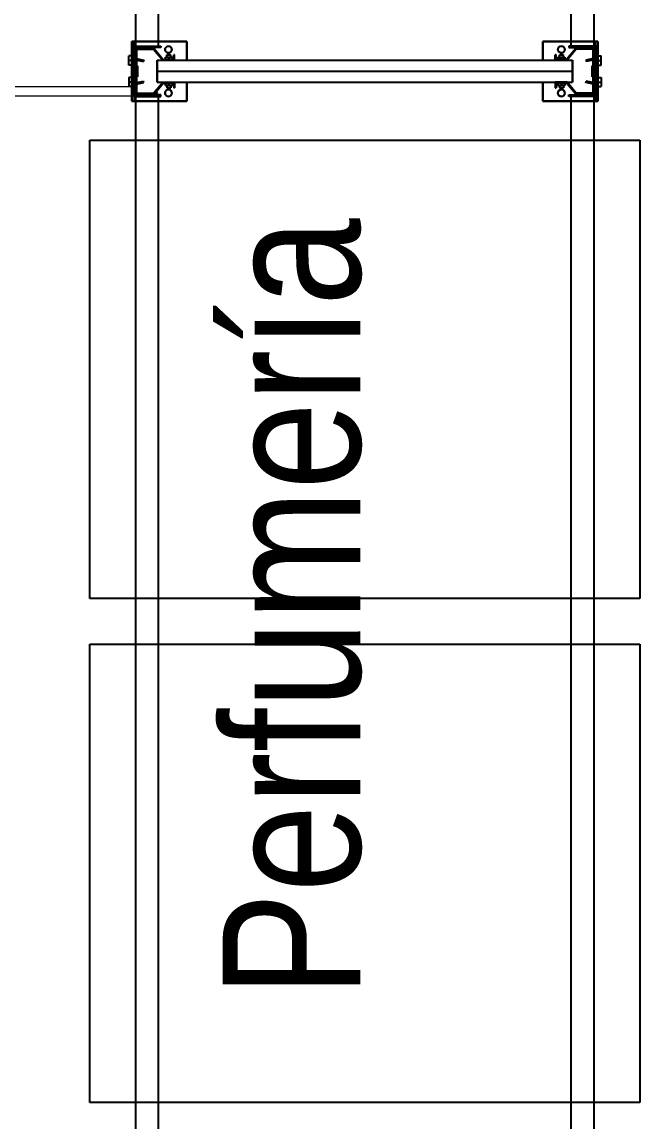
# Model space of a CAD drawing. Header units: metres. Extents: x 0 to 8715937, y -236336 to 216.
# Drawn here: x 116.675 to 118.023, y 56.112 to 58.512 of the extents above; entities that cross this region are included whole.
import ezdxf

# ---------------------------------------------------------------- set-up
doc = ezdxf.new("R2010")
doc.units = ezdxf.units.M
doc.header["$MEASUREMENT"] = 0
for name, color, linetype in [('0-BLOCK-EQUIPAMIENTO', 7, 'Continuous'), ('AAA BAST', 5, 'Continuous'), ('AAA CONECT', 3, 'Continuous'), ('AAA LARG', 1, 'Continuous'), ('AAA PALLETS', 7, 'Continuous'), ('TEXTO', 7, 'Continuous')]:
    doc.layers.add(name, color=color, linetype=linetype)
doc.styles.add('AR', font='arial.ttf')

# ---------------------------------------------------------------- blocks, each defined once
blk = doc.blocks.new('1A MODULO SIMPLE')
at = {"layer": 'AAA BAST'}
for points in [[(-2.1307, 1.015), (-2.1307, 1.017), (-2.1407, 1.017), (-2.1407, 1.04), (-2.1167, 1.06), (-2.1167, 1.1), (-2.1567, 1.1), (-2.1567, 1.098), (-2.1767, 1.098), (-2.1767, 1.1), (-2.2167, 1.1), (-2.2167, 1.06), (-2.1927, 1.04), (-2.1927, 1.017), (-2.2027, 1.017), (-2.2027, 1.015), (-2.1907, 1.015), (-2.1907, 1.0409), (-2.2147, 1.0609), (-2.2147, 1.098), (-2.1787, 1.098), (-2.1787, 1.096), (-2.1547, 1.096), (-2.1547, 1.098), (-2.1187, 1.098), (-2.1187, 1.0609), (-2.1427, 1.0409), (-2.1427, 1.015)], [(0.1973, 1.015), (0.1973, 1.017), (0.2073, 1.017), (0.2073, 1.04), (0.1833, 1.06), (0.1833, 1.1), (0.2233, 1.1), (0.2233, 1.098), (0.2433, 1.098), (0.2433, 1.1), (0.2833, 1.1), (0.2833, 1.06), (0.2593, 1.04), (0.2593, 1.017), (0.2693, 1.017), (0.2693, 1.015), (0.2573, 1.015), (0.2573, 1.0409), (0.2813, 1.0609), (0.2813, 1.098), (0.2453, 1.098), (0.2453, 1.096), (0.2213, 1.096), (0.2213, 1.098), (0.1853, 1.098), (0.1853, 1.0609), (0.2093, 1.0409), (0.2093, 1.015)], [(-2.1307, 0.185), (-2.1307, 0.183), (-2.1407, 0.183), (-2.1407, 0.16), (-2.1167, 0.14), (-2.1167, 0.1), (-2.1567, 0.1), (-2.1567, 0.102), (-2.1767, 0.102), (-2.1767, 0.1), (-2.2167, 0.1), (-2.2167, 0.14), (-2.1927, 0.16), (-2.1927, 0.183), (-2.2027, 0.183), (-2.2027, 0.185), (-2.1907, 0.185), (-2.1907, 0.1591), (-2.2147, 0.1391), (-2.2147, 0.102), (-2.1787, 0.102), (-2.1787, 0.104), (-2.1547, 0.104), (-2.1547, 0.102), (-2.1187, 0.102), (-2.1187, 0.1391), (-2.1427, 0.1591), (-2.1427, 0.185)], [(0.1973, 0.185), (0.1973, 0.183), (0.2073, 0.183), (0.2073, 0.16), (0.1833, 0.14), (0.1833, 0.1), (0.2233, 0.1), (0.2233, 0.102), (0.2433, 0.102), (0.2433, 0.1), (0.2833, 0.1), (0.2833, 0.14), (0.2593, 0.16), (0.2593, 0.183), (0.2693, 0.183), (0.2693, 0.185), (0.2573, 0.185), (0.2573, 0.1591), (0.2813, 0.1391), (0.2813, 0.102), (0.2453, 0.102), (0.2453, 0.104), (0.2213, 0.104), (0.2213, 0.102), (0.1853, 0.102), (0.1853, 0.1391), (0.2093, 0.1591), (0.2093, 0.185)]]:
    blk.add_hatch(color=251, dxfattribs=at).paths.add_polyline_path(points)
at = {"layer": 'AAA BAST', "color": 251}
for p, q in [((-2.2167, 1.1082), (-2.2317, 1.1082)), ((-2.2317, 1.1082), (-2.2317, 0.9882)), ((-2.1167, 1.1082), (-2.2167, 1.1082)), ((-2.2167, 1.1082), (-2.2167, 1.1032)), ((-2.1802, 1.1152), (-2.2002, 1.1152)), ((-2.2002, 1.1082), (-2.2002, 1.1152)), ((-2.1902, 1.1082), (-2.1902, 1.1152)), ((-2.1802, 1.1082), (-2.1802, 1.1152)), ((-2.1532, 1.1152), (-2.1332, 1.1152)), ((-2.1532, 1.1082), (-2.1532, 1.1152)), ((-2.1432, 1.1082), (-2.1432, 1.1152)), ((-2.1332, 1.1082), (-2.1332, 1.1152)), ((-2.1167, 1.1032), (-2.1167, 1.1082)), ((-2.1017, 1.1082), (-2.1167, 1.1082)), ((-2.1017, 0.9882), (-2.1017, 1.1082)), ((0.1683, 0.9882), (0.1683, 1.1082)), ((0.1683, 1.1082), (0.1833, 1.1082)), ((0.1833, 1.1032), (0.1833, 1.1082)), ((0.1833, 1.1082), (0.2833, 1.1082)), ((0.2198, 1.1152), (0.1998, 1.1152)), ((0.1998, 1.1082), (0.1998, 1.1152)), ((0.2098, 1.1082), (0.2098, 1.1152)), ((0.2198, 1.1082), (0.2198, 1.1152)), ((0.2468, 1.1152), (0.2668, 1.1152)), ((0.2468, 1.1082), (0.2468, 1.1152)), ((0.2568, 1.1082), (0.2568, 1.1152)), ((0.2668, 1.1082), (0.2668, 1.1152)), ((0.2833, 1.1082), (0.2833, 1.1032)), ((0.2833, 1.1082), (0.2983, 1.1082)), ((0.2983, 1.1082), (0.2983, 0.9882)), ((-2.2167, 1.1032), (-2.2317, 1.1032)), ((-2.2167, 1.1032), (-2.1167, 1.1032)), ((-2.1767, 1.1), (-2.2167, 1.1)), ((-2.2167, 1.1), (-2.2167, 1.06)), ((-2.2147, 1.098), (-2.2147, 1.0609)), ((-2.1787, 1.098), (-2.2147, 1.098)), ((-2.2067, 1.1), (-2.2067, 1.1032)), ((-2.2067, 1.1032), (-2.1737, 1.1032)), ((-2.1787, 1.098), (-2.1787, 1.096)), ((-2.1547, 1.096), (-2.1787, 1.096)), ((-2.1767, 1.1), (-2.1767, 1.098)), ((-2.1767, 1.1), (-2.1737, 1.1)), ((-2.1567, 1.098), (-2.1767, 1.098)), ((-2.1737, 1.1), (-2.1737, 1.1032)), ((-2.1597, 1.1), (-2.1597, 1.1032)), ((-2.1567, 1.1), (-2.1597, 1.1)), ((-2.1167, 1.1), (-2.1567, 1.1)), ((-2.1567, 1.1), (-2.1567, 1.098)), ((-2.1187, 1.098), (-2.1547, 1.098)), ((-2.1547, 1.098), (-2.1547, 1.096)), ((-2.1267, 1.1), (-2.1267, 1.1032)), ((-2.1187, 1.098), (-2.1187, 1.0609)), ((-2.1167, 1.1032), (-2.1017, 1.1032)), ((-2.1167, 1.1), (-2.1167, 1.06)), ((0.1833, 1.1032), (0.1683, 1.1032)), ((0.2833, 1.1032), (0.1833, 1.1032)), ((0.1833, 1.1), (0.2233, 1.1)), ((0.1833, 1.1), (0.1833, 1.06)), ((0.1853, 1.098), (0.1853, 1.0609)), ((0.1853, 1.098), (0.2213, 1.098)), ((0.1933, 1.1), (0.1933, 1.1032)), ((0.2213, 1.098), (0.2213, 1.096)), ((0.2213, 1.096), (0.2453, 1.096)), ((0.2233, 1.1), (0.2233, 1.098)), ((0.2233, 1.1), (0.2263, 1.1)), ((0.2233, 1.098), (0.2433, 1.098)), ((0.2263, 1.1), (0.2263, 1.1032)), ((0.2403, 1.1), (0.2403, 1.1032)), ((0.2733, 1.1032), (0.2403, 1.1032)), ((0.2433, 1.1), (0.2403, 1.1)), ((0.2433, 1.1), (0.2833, 1.1)), ((0.2433, 1.1), (0.2433, 1.098)), ((0.2453, 1.098), (0.2813, 1.098)), ((0.2453, 1.098), (0.2453, 1.096)), ((0.2733, 1.1), (0.2733, 1.1032)), ((0.2813, 1.098), (0.2813, 1.0609)), ((0.2833, 1.1032), (0.2983, 1.1032)), ((0.2833, 1.1), (0.2833, 1.06)), ((-2.2167, 1.06), (-2.1927, 1.04)), ((-2.2147, 1.0609), (-2.1907, 1.0409)), ((-2.1187, 1.0609), (-2.1427, 1.0409)), ((-2.1167, 1.06), (-2.1407, 1.04)), ((0.1833, 1.06), (0.2073, 1.04)), ((0.1853, 1.0609), (0.2093, 1.0409)), ((0.2813, 1.0609), (0.2573, 1.0409)), ((0.2833, 1.06), (0.2593, 1.04)), ((-2.1927, 1.036), (-2.1977, 1.036)), ((-2.1977, 1.021), (-2.1977, 1.036)), ((-2.1927, 1.04), (-2.1927, 1.017)), ((-2.1907, 1.053), (-2.1667, 1.053)), ((-2.1907, 0.147), (-2.1907, 1.053)), ((-2.1907, 1.0409), (-2.1907, 1.015)), ((-2.1667, 1.053), (-2.1427, 1.053)), ((-2.1667, 0.147), (-2.1667, 1.053)), ((-2.1427, 0.147), (-2.1427, 1.053)), ((-2.1427, 1.0409), (-2.1427, 1.015)), ((-2.1407, 1.04), (-2.1407, 1.017)), ((-2.1357, 1.036), (-2.1407, 1.036)), ((-2.1407, 1.021), (-2.1407, 1.036)), ((-2.1357, 1.021), (-2.1357, 1.036)), ((-2.1357, 1.0328), (-2.1307, 1.0328)), ((-2.1307, 1.0243), (-2.1307, 1.0328)), ((0.2023, 1.0328), (0.1973, 1.0328)), ((0.1973, 1.0243), (0.1973, 1.0328)), ((0.2023, 1.036), (0.2073, 1.036)), ((0.2023, 1.021), (0.2023, 1.036)), ((0.2073, 1.04), (0.2073, 1.017)), ((0.2073, 1.021), (0.2073, 1.036)), ((0.2333, 1.053), (0.2093, 1.053)), ((0.2093, 0.147), (0.2093, 1.053)), ((0.2093, 1.0409), (0.2093, 1.015)), ((0.2573, 1.053), (0.2333, 1.053)), ((0.2333, 0.147), (0.2333, 1.053)), ((0.2573, 0.147), (0.2573, 1.053)), ((0.2573, 1.0409), (0.2573, 1.015)), ((0.2593, 1.04), (0.2593, 1.017)), ((0.2593, 1.036), (0.2643, 1.036)), ((0.2643, 1.021), (0.2643, 1.036)), ((-2.1927, 1.017), (-2.2027, 1.017)), ((-2.2027, 1.017), (-2.2027, 1.015)), ((-2.1907, 1.015), (-2.2027, 1.015)), ((-2.1927, 1.0285), (-2.1977, 1.0285)), ((-2.1927, 1.021), (-2.1977, 1.021)), ((-2.1427, 1.015), (-2.1307, 1.015)), ((-2.1357, 1.0285), (-2.1407, 1.0285)), ((-2.1357, 1.021), (-2.1407, 1.021)), ((-2.1407, 1.017), (-2.1307, 1.017)), ((-2.1357, 1.0243), (-2.1307, 1.0243)), ((-2.1307, 1.015), (-2.1307, 1.017)), ((0.2023, 1.0243), (0.1973, 1.0243)), ((0.2073, 1.017), (0.1973, 1.017)), ((0.1973, 1.015), (0.1973, 1.017)), ((0.2093, 1.015), (0.1973, 1.015)), ((0.2023, 1.0285), (0.2073, 1.0285)), ((0.2023, 1.021), (0.2073, 1.021)), ((0.2573, 1.015), (0.2693, 1.015)), ((0.2593, 1.0285), (0.2643, 1.0285)), ((0.2593, 1.021), (0.2643, 1.021)), ((0.2593, 1.017), (0.2693, 1.017)), ((0.2693, 1.017), (0.2693, 1.015)), ((-2.2317, 0.9882), (-2.1907, 0.9882)), ((-2.1427, 0.9882), (-2.1017, 0.9882)), ((0.2093, 0.9882), (0.1683, 0.9882)), ((0.2983, 0.9882), (0.2573, 0.9882)), ((-2.2317, 0.0918), (-2.2317, 0.2118)), ((-2.2317, 0.2118), (-2.1907, 0.2118)), ((-2.1427, 0.2118), (-2.1017, 0.2118)), ((-2.1017, 0.2118), (-2.1017, 0.0918)), ((0.2093, 0.2118), (0.1683, 0.2118)), ((0.1683, 0.2118), (0.1683, 0.0918)), ((0.2983, 0.2118), (0.2573, 0.2118)), ((0.2983, 0.0918), (0.2983, 0.2118)), ((-2.1907, 0.185), (-2.2027, 0.185)), ((-2.2027, 0.183), (-2.2027, 0.185)), ((-2.1927, 0.183), (-2.2027, 0.183)), ((-2.1927, 0.1801), (-2.1977, 0.1801)), ((-2.1977, 0.1651), (-2.1977, 0.1801)), ((-2.1927, 0.1726), (-2.1977, 0.1726)), ((-2.1927, 0.16), (-2.1927, 0.183)), ((-2.1907, 0.1591), (-2.1907, 0.185)), ((-2.1427, 0.1591), (-2.1427, 0.185)), ((-2.1427, 0.185), (-2.1307, 0.185)), ((-2.1407, 0.16), (-2.1407, 0.183)), ((-2.1407, 0.183), (-2.1307, 0.183)), ((-2.1357, 0.1801), (-2.1407, 0.1801)), ((-2.1407, 0.1651), (-2.1407, 0.1801)), ((-2.1357, 0.1726), (-2.1407, 0.1726)), ((-2.1357, 0.1651), (-2.1357, 0.1801)), ((-2.1357, 0.1768), (-2.1307, 0.1768)), ((-2.1357, 0.1683), (-2.1307, 0.1683)), ((-2.1307, 0.185), (-2.1307, 0.183)), ((-2.1307, 0.1683), (-2.1307, 0.1768)), ((0.2093, 0.185), (0.1973, 0.185)), ((0.1973, 0.185), (0.1973, 0.183)), ((0.2073, 0.183), (0.1973, 0.183)), ((0.2023, 0.1768), (0.1973, 0.1768)), ((0.1973, 0.1683), (0.1973, 0.1768)), ((0.2023, 0.1683), (0.1973, 0.1683)), ((0.2023, 0.1801), (0.2073, 0.1801)), ((0.2023, 0.1651), (0.2023, 0.1801)), ((0.2023, 0.1726), (0.2073, 0.1726)), ((0.2073, 0.16), (0.2073, 0.183)), ((0.2073, 0.1651), (0.2073, 0.1801)), ((0.2093, 0.1591), (0.2093, 0.185)), ((0.2573, 0.1591), (0.2573, 0.185)), ((0.2573, 0.185), (0.2693, 0.185)), ((0.2593, 0.16), (0.2593, 0.183)), ((0.2593, 0.183), (0.2693, 0.183)), ((0.2593, 0.1801), (0.2643, 0.1801)), ((0.2593, 0.1726), (0.2643, 0.1726)), ((0.2643, 0.1651), (0.2643, 0.1801)), ((0.2693, 0.183), (0.2693, 0.185)), ((-2.2167, 0.14), (-2.1927, 0.16)), ((-2.2147, 0.1391), (-2.1907, 0.1591)), ((-2.1927, 0.1651), (-2.1977, 0.1651)), ((-2.1907, 0.147), (-2.1667, 0.147)), ((-2.1667, 0.147), (-2.1427, 0.147)), ((-2.1187, 0.1391), (-2.1427, 0.1591)), ((-2.1357, 0.1651), (-2.1407, 0.1651)), ((-2.1167, 0.14), (-2.1407, 0.16)), ((0.1833, 0.14), (0.2073, 0.16)), ((0.1853, 0.1391), (0.2093, 0.1591)), ((0.2023, 0.1651), (0.2073, 0.1651)), ((0.2333, 0.147), (0.2093, 0.147)), ((0.2573, 0.147), (0.2333, 0.147)), ((0.2813, 0.1391), (0.2573, 0.1591)), ((0.2593, 0.1651), (0.2643, 0.1651)), ((0.2833, 0.14), (0.2593, 0.16)), ((-2.2167, 0.1), (-2.2167, 0.14)), ((-2.2147, 0.102), (-2.2147, 0.1391)), ((-2.1187, 0.102), (-2.1187, 0.1391)), ((-2.1167, 0.1), (-2.1167, 0.14)), ((0.1833, 0.1), (0.1833, 0.14)), ((0.1853, 0.102), (0.1853, 0.1391)), ((0.2813, 0.102), (0.2813, 0.1391)), ((0.2833, 0.1), (0.2833, 0.14)), ((-2.2167, 0.0968), (-2.2317, 0.0968)), ((-2.1767, 0.1), (-2.2167, 0.1)), ((-2.2167, 0.0968), (-2.1167, 0.0968)), ((-2.2167, 0.0918), (-2.2167, 0.0968)), ((-2.1787, 0.102), (-2.2147, 0.102)), ((-2.2067, 0.1), (-2.2067, 0.0968)), ((-2.2067, 0.0968), (-2.1737, 0.0968)), ((-2.1787, 0.102), (-2.1787, 0.104)), ((-2.1547, 0.104), (-2.1787, 0.104)), ((-2.1567, 0.102), (-2.1767, 0.102)), ((-2.1767, 0.1), (-2.1767, 0.102)), ((-2.1767, 0.1), (-2.1737, 0.1)), ((-2.1737, 0.1), (-2.1737, 0.0968)), ((-2.1597, 0.1), (-2.1597, 0.0968)), ((-2.1567, 0.1), (-2.1597, 0.1)), ((-2.1567, 0.1), (-2.1567, 0.102)), ((-2.1167, 0.1), (-2.1567, 0.1)), ((-2.1547, 0.102), (-2.1547, 0.104)), ((-2.1187, 0.102), (-2.1547, 0.102)), ((-2.1267, 0.1), (-2.1267, 0.0968)), ((-2.1167, 0.0968), (-2.1167, 0.0918)), ((-2.1167, 0.0968), (-2.1017, 0.0968)), ((0.1833, 0.0968), (0.1683, 0.0968)), ((0.1833, 0.1), (0.2233, 0.1)), ((0.2833, 0.0968), (0.1833, 0.0968)), ((0.1833, 0.0968), (0.1833, 0.0918)), ((0.1853, 0.102), (0.2213, 0.102)), ((0.1933, 0.1), (0.1933, 0.0968)), ((0.2213, 0.102), (0.2213, 0.104)), ((0.2213, 0.104), (0.2453, 0.104)), ((0.2233, 0.102), (0.2433, 0.102)), ((0.2233, 0.1), (0.2233, 0.102)), ((0.2233, 0.1), (0.2263, 0.1)), ((0.2263, 0.1), (0.2263, 0.0968)), ((0.2403, 0.1), (0.2403, 0.0968)), ((0.2433, 0.1), (0.2403, 0.1)), ((0.2733, 0.0968), (0.2403, 0.0968)), ((0.2433, 0.1), (0.2433, 0.102)), ((0.2433, 0.1), (0.2833, 0.1)), ((0.2453, 0.102), (0.2453, 0.104)), ((0.2453, 0.102), (0.2813, 0.102)), ((0.2733, 0.1), (0.2733, 0.0968)), ((0.2833, 0.0918), (0.2833, 0.0968)), ((0.2833, 0.0968), (0.2983, 0.0968)), ((-2.2167, 0.0918), (-2.2317, 0.0918)), ((-2.1167, 0.0918), (-2.2167, 0.0918)), ((-2.2002, 0.0918), (-2.2002, 0.0848)), ((-2.1802, 0.0848), (-2.2002, 0.0848)), ((-2.1902, 0.0918), (-2.1902, 0.0848)), ((-2.1802, 0.0918), (-2.1802, 0.0848)), ((-2.1532, 0.0918), (-2.1532, 0.0848)), ((-2.1532, 0.0848), (-2.1332, 0.0848)), ((-2.1432, 0.0918), (-2.1432, 0.0848)), ((-2.1332, 0.0918), (-2.1332, 0.0848)), ((-2.1017, 0.0918), (-2.1167, 0.0918)), ((0.1683, 0.0918), (0.1833, 0.0918)), ((0.1833, 0.0918), (0.2833, 0.0918)), ((0.1998, 0.0918), (0.1998, 0.0848)), ((0.2198, 0.0848), (0.1998, 0.0848)), ((0.2098, 0.0918), (0.2098, 0.0848)), ((0.2198, 0.0918), (0.2198, 0.0848)), ((0.2468, 0.0918), (0.2468, 0.0848)), ((0.2468, 0.0848), (0.2668, 0.0848)), ((0.2568, 0.0918), (0.2568, 0.0848)), ((0.2668, 0.0918), (0.2668, 0.0848)), ((0.2833, 0.0918), (0.2983, 0.0918))]:
    blk.add_line(p, q, dxfattribs=at)
for centre in [(-2.2141, 1.0285), (-2.1192, 1.0285), (0.1859, 1.0285), (0.2808, 1.0285), (-2.2141, 0.1715), (-2.1192, 0.1715), (0.1859, 0.1715), (0.2808, 0.1715)]:
    blk.add_circle(centre, 0.0075, dxfattribs=at)
at = {"layer": 'AAA LARG', "color": 251}
for p, q in [((-2.1407, 1.105), (-2.1454, 1.0829)), ((-2.1407, 1.105), (-2.1117, 1.105)), ((-2.1117, 1.105), (-2.1117, 1.045)), ((0.2073, 1.105), (0.1783, 1.105)), ((0.1783, 1.105), (0.1783, 1.045)), ((0.2073, 1.105), (0.212, 1.0829)), ((-2.1422, 1.0822), (-2.1454, 1.0829)), ((-2.1381, 1.1018), (-2.1422, 1.0822)), ((-2.1149, 1.1018), (-2.1381, 1.1018)), ((-2.1149, 1.045), (-2.1149, 1.1018)), ((-2.1117, 1.1), (0.1783, 1.1)), ((0.1815, 1.045), (0.1815, 1.1018)), ((0.1815, 1.1018), (0.2047, 1.1018)), ((0.2047, 1.1018), (0.2089, 1.0822)), ((0.2089, 1.0822), (0.212, 1.0829)), ((-2.1117, 1.045), (-2.1149, 1.045)), ((-2.1117, 1.05), (0.1783, 1.05)), ((0.1783, 1.045), (0.1815, 1.045)), ((-2.1117, 0.155), (-2.1149, 0.155)), ((-2.1149, 0.155), (-2.1149, 0.0982)), ((-2.1117, 0.095), (-2.1117, 0.155)), ((-2.1117, 0.15), (0.1783, 0.15)), ((0.1783, 0.095), (0.1783, 0.155)), ((0.1783, 0.155), (0.1815, 0.155)), ((0.1815, 0.155), (0.1815, 0.0982)), ((-2.1422, 0.1178), (-2.1454, 0.1171)), ((-2.1407, 0.095), (-2.1454, 0.1171)), ((-2.1381, 0.0982), (-2.1422, 0.1178)), ((-2.1149, 0.0982), (-2.1381, 0.0982)), ((-2.1117, 0.1), (0.1783, 0.1)), ((0.1815, 0.0982), (0.2047, 0.0982)), ((0.2047, 0.0982), (0.2089, 0.1178)), ((0.2073, 0.095), (0.212, 0.1171)), ((0.2089, 0.1178), (0.212, 0.1171)), ((-2.1407, 0.095), (-2.1117, 0.095)), ((0.2073, 0.095), (0.1783, 0.095))]:
    blk.add_line(p, q, dxfattribs=at)
at = {"layer": 'AAA PALLETS', "color": 251, "ltscale": 0.21}
for p, q in [((-1.0167, 1.2), (-2.0167, 1.2)), ((-2.0167, 1.2), (-2.0167, 0)), ((-1.0167, 0), (-1.0167, 1.2)), ((0.0833, 1.2), (-0.9167, 1.2)), ((-0.9167, 1.2), (-0.9167, 0)), ((0.0833, 0), (0.0833, 1.2)), ((-2.0167, 0), (-1.0167, 0)), ((-0.9167, 0), (0.0833, 0))]:
    blk.add_line(p, q, dxfattribs=at)
blk = doc.blocks.new('1A MODULO D FTE COL')
at = {"layer": 'AAA CONECT', "color": 251, "lineweight": 5}
for p, q in [((-2.213, 0.5973), (-2.2207, 0.5909)), ((-2.2207, 0.59), (-2.2207, -0.0409)), ((-2.2117, 0.5958), (-2.2187, 0.59)), ((-2.2187, 0.5484), (-2.2187, 0.59)), ((-2.213, 0.5973), (-2.2117, 0.5958)), ((0.187, 0.5973), (0.1793, 0.5909)), ((0.1793, 0.59), (0.1793, -0.0409)), ((0.1883, 0.5958), (0.1813, 0.59)), ((0.1813, 0.5484), (0.1813, 0.59)), ((0.187, 0.5973), (0.1883, 0.5958)), ((-2.2187, 0.5484), (-2.2057, 0.5484)), ((-2.2007, 0.5434), (-2.2057, 0.5484)), ((-2.2007, 0.5434), (-2.2007, 0.0066)), ((0.1813, 0.5484), (0.1943, 0.5484)), ((0.1993, 0.5434), (0.1943, 0.5484)), ((0.1993, 0.5434), (0.1993, 0.0066))]:
    blk.add_line(p, q, dxfattribs=at)
at = {"layer": 'AAA BAST', "color": 251, "lineweight": 5}
blk.add_blockref('1A MODULO SIMPLE', (0, 0.45), dxfattribs=at)
blk = doc.blocks.new('DPM-EQUIPAMIENTO')
at = {"layer": 'AAA BAST', "xscale": -1, "rotation": 270}
for p in [(28.6533, 60.5709), (28.6533, 58.1709)]:
    blk.add_blockref('1A MODULO D FTE COL', p, dxfattribs=at)

msp = doc.modelspace()

# ---------------------------------------------------------------- hatches: boundary and pattern name
at = {"layer": 'AAA BAST'}
for points in [[(117.0083, 58.3683), (117.0063, 58.3683), (117.0063, 58.3783), (116.9833, 58.3783), (116.9633, 58.3543), (116.9233, 58.3543), (116.9233, 58.3943), (116.9253, 58.3943), (116.9253, 58.4143), (116.9233, 58.4143), (116.9233, 58.4543), (116.9633, 58.4543), (116.9833, 58.4303), (117.0063, 58.4303), (117.0063, 58.4403), (117.0083, 58.4403), (117.0083, 58.4283), (116.9824, 58.4283), (116.9624, 58.4523), (116.9253, 58.4523), (116.9253, 58.4163), (116.9273, 58.4163), (116.9273, 58.3923), (116.9253, 58.3923), (116.9253, 58.3563), (116.9624, 58.3563), (116.9824, 58.3803), (117.0083, 58.3803)], [(117.0083, 58.4403), (117.0063, 58.4403), (117.0063, 58.4303), (116.9833, 58.4303), (116.9633, 58.4543), (116.9233, 58.4543), (116.9233, 58.4143), (116.9253, 58.4143), (116.9253, 58.3943), (116.9233, 58.3943), (116.9233, 58.3543), (116.9633, 58.3543), (116.9833, 58.3783), (117.0063, 58.3783), (117.0063, 58.3683), (117.0083, 58.3683), (117.0083, 58.3803), (116.9824, 58.3803), (116.9624, 58.3563), (116.9253, 58.3563), (116.9253, 58.3923), (116.9273, 58.3923), (116.9273, 58.4163), (116.9253, 58.4163), (116.9253, 58.4523), (116.9624, 58.4523), (116.9824, 58.4283), (117.0083, 58.4283)], [(117.8383, 58.3683), (117.8403, 58.3683), (117.8403, 58.3783), (117.8633, 58.3783), (117.8833, 58.3543), (117.9233, 58.3543), (117.9233, 58.3943), (117.9213, 58.3943), (117.9213, 58.4143), (117.9233, 58.4143), (117.9233, 58.4543), (117.8833, 58.4543), (117.8633, 58.4303), (117.8403, 58.4303), (117.8403, 58.4403), (117.8383, 58.4403), (117.8383, 58.4283), (117.8642, 58.4283), (117.8842, 58.4523), (117.9213, 58.4523), (117.9213, 58.4163), (117.9193, 58.4163), (117.9193, 58.3923), (117.9213, 58.3923), (117.9213, 58.3563), (117.8842, 58.3563), (117.8642, 58.3803), (117.8383, 58.3803)], [(117.8383, 58.4403), (117.8403, 58.4403), (117.8403, 58.4303), (117.8633, 58.4303), (117.8833, 58.4543), (117.9233, 58.4543), (117.9233, 58.4143), (117.9213, 58.4143), (117.9213, 58.3943), (117.9233, 58.3943), (117.9233, 58.3543), (117.8833, 58.3543), (117.8633, 58.3783), (117.8403, 58.3783), (117.8403, 58.3683), (117.8383, 58.3683), (117.8383, 58.3803), (117.8642, 58.3803), (117.8842, 58.3563), (117.9213, 58.3563), (117.9213, 58.3923), (117.9193, 58.3923), (117.9193, 58.4163), (117.9213, 58.4163), (117.9213, 58.4523), (117.8842, 58.4523), (117.8642, 58.4283), (117.8383, 58.4283)]]:
    msp.add_hatch(color=251, dxfattribs=at).paths.add_polyline_path(points)

# ---------------------------------------------------------------- linework, layer by layer
at = {"layer": 'AAA BAST', "color": 251}
for p, q in [((116.9151, 58.4543), (116.9151, 58.4693)), ((116.9151, 58.4693), (117.0351, 58.4693)), ((117.0351, 58.4693), (116.9151, 58.4693)), ((116.9151, 58.4693), (116.9151, 58.4543)), ((116.9201, 58.4543), (116.9201, 58.4693)), ((116.9201, 58.4543), (116.9201, 58.4693)), ((117.0351, 58.4693), (117.0351, 58.4283)), ((117.0351, 58.4283), (117.0351, 58.4693)), ((117.9315, 58.4693), (117.8115, 58.4693)), ((117.8115, 58.4693), (117.8115, 58.4283)), ((117.8115, 58.4283), (117.8115, 58.4693)), ((117.8115, 58.4693), (117.9315, 58.4693)), ((117.9265, 58.4543), (117.9265, 58.4693)), ((117.9265, 58.4543), (117.9265, 58.4693)), ((117.9315, 58.4543), (117.9315, 58.4693)), ((117.9315, 58.4693), (117.9315, 58.4543)), ((116.9151, 58.3543), (116.9151, 58.4543)), ((116.9151, 58.4543), (116.9201, 58.4543)), ((116.9201, 58.4543), (116.9151, 58.4543)), ((116.9151, 58.4543), (116.9151, 58.3543)), ((116.9201, 58.4543), (116.9201, 58.3543)), ((116.9201, 58.3543), (116.9201, 58.4543)), ((116.9233, 58.4443), (116.9201, 58.4443)), ((116.9201, 58.4443), (116.9201, 58.4113)), ((116.9233, 58.4443), (116.9201, 58.4443)), ((116.9233, 58.4143), (116.9233, 58.4543)), ((116.9233, 58.4543), (116.9633, 58.4543)), ((116.9233, 58.4543), (116.9233, 58.4143)), ((116.9233, 58.4543), (116.9633, 58.4543)), ((116.9253, 58.4523), (116.9624, 58.4523)), ((116.9253, 58.4163), (116.9253, 58.4523)), ((116.9253, 58.4523), (116.9624, 58.4523)), ((116.9253, 58.4523), (116.9253, 58.4163)), ((116.9624, 58.4523), (116.9824, 58.4283)), ((116.9624, 58.4523), (116.9824, 58.4283)), ((116.9633, 58.4543), (116.9833, 58.4303)), ((116.9633, 58.4543), (116.9833, 58.4303)), ((116.9916, 58.4353), (116.9916, 58.4403)), ((116.9916, 58.4403), (117.0001, 58.4403)), ((117.0001, 58.4353), (117.0001, 58.4403)), ((117.0063, 58.4303), (117.0063, 58.4403)), ((117.0063, 58.4403), (117.0083, 58.4403)), ((117.0063, 58.4303), (117.0063, 58.4403)), ((117.0083, 58.4403), (117.0063, 58.4403)), ((117.0083, 58.4283), (117.0083, 58.4403)), ((117.0083, 58.4283), (117.0083, 58.4403)), ((117.8383, 58.4283), (117.8383, 58.4403)), ((117.8403, 58.4403), (117.8383, 58.4403)), ((117.8383, 58.4283), (117.8383, 58.4403)), ((117.8383, 58.4403), (117.8403, 58.4403)), ((117.8403, 58.4303), (117.8403, 58.4403)), ((117.8403, 58.4303), (117.8403, 58.4403)), ((117.8476, 58.4353), (117.8476, 58.4403)), ((117.8476, 58.4403), (117.8561, 58.4403)), ((117.8561, 58.4353), (117.8561, 58.4403)), ((117.8833, 58.4543), (117.8633, 58.4303)), ((117.8833, 58.4543), (117.8633, 58.4303)), ((117.8842, 58.4523), (117.8642, 58.4283)), ((117.8842, 58.4523), (117.8642, 58.4283)), ((117.9233, 58.4543), (117.8833, 58.4543)), ((117.9233, 58.4543), (117.8833, 58.4543)), ((117.9213, 58.4523), (117.8842, 58.4523)), ((117.9213, 58.4523), (117.8842, 58.4523)), ((117.9213, 58.4163), (117.9213, 58.4523)), ((117.9213, 58.4523), (117.9213, 58.4163)), ((117.9233, 58.4143), (117.9233, 58.4543)), ((117.9233, 58.4543), (117.9233, 58.4143)), ((117.9233, 58.4443), (117.9265, 58.4443)), ((117.9233, 58.4443), (117.9265, 58.4443)), ((117.9265, 58.4543), (117.9265, 58.3543)), ((117.9315, 58.4543), (117.9265, 58.4543)), ((117.9265, 58.3543), (117.9265, 58.4543)), ((117.9265, 58.4543), (117.9315, 58.4543)), ((117.9265, 58.4443), (117.9265, 58.4113)), ((117.9315, 58.3543), (117.9315, 58.4543)), ((117.9315, 58.4543), (117.9315, 58.3543)), ((116.9081, 58.4178), (116.9081, 58.4378)), ((116.9151, 58.4378), (116.9081, 58.4378)), ((116.9081, 58.4178), (116.9081, 58.4378)), ((116.9151, 58.4378), (116.9081, 58.4378)), ((116.9151, 58.4278), (116.9081, 58.4278)), ((116.9151, 58.4278), (116.9081, 58.4278)), ((116.9151, 58.4178), (116.9081, 58.4178)), ((116.9151, 58.4178), (116.9081, 58.4178)), ((116.9253, 58.4163), (116.9273, 58.4163)), ((116.9253, 58.4163), (116.9273, 58.4163)), ((116.9273, 58.3923), (116.9273, 58.4163)), ((116.9273, 58.4163), (116.9273, 58.3923)), ((116.9703, 58.4283), (116.9703, 58.4043)), ((116.9703, 58.4283), (117.8763, 58.4283)), ((116.9703, 58.4043), (116.9703, 58.4283)), ((116.9703, 58.4283), (117.8763, 58.4283)), ((116.9824, 58.4283), (117.0083, 58.4283)), ((116.9824, 58.4283), (117.0083, 58.4283)), ((116.9833, 58.4303), (117.0063, 58.4303)), ((116.9833, 58.4303), (117.0063, 58.4303)), ((116.9884, 58.4303), (116.9884, 58.4353)), ((116.9884, 58.4353), (117.0034, 58.4353)), ((116.9884, 58.4353), (116.9884, 58.4303)), ((116.9884, 58.4353), (117.0034, 58.4353)), ((116.9884, 58.4303), (117.0034, 58.4303)), ((116.9959, 58.4303), (116.9959, 58.4353)), ((116.9959, 58.4353), (116.9959, 58.4303)), ((117.0034, 58.4303), (117.0034, 58.4353)), ((117.0034, 58.4353), (117.0034, 58.4303)), ((117.8642, 58.4283), (117.8383, 58.4283)), ((117.8642, 58.4283), (117.8383, 58.4283)), ((117.8633, 58.4303), (117.8403, 58.4303)), ((117.8633, 58.4303), (117.8403, 58.4303)), ((117.8443, 58.4303), (117.8443, 58.4353)), ((117.8443, 58.4353), (117.8593, 58.4353)), ((117.8443, 58.4353), (117.8443, 58.4303)), ((117.8443, 58.4353), (117.8593, 58.4353)), ((117.8443, 58.4303), (117.8593, 58.4303)), ((117.8518, 58.4303), (117.8518, 58.4353)), ((117.8518, 58.4353), (117.8518, 58.4303)), ((117.8593, 58.4303), (117.8593, 58.4353)), ((117.8593, 58.4353), (117.8593, 58.4303)), ((117.8763, 58.4283), (117.8763, 58.4043)), ((117.8763, 58.4043), (117.8763, 58.4283)), ((117.9213, 58.4163), (117.9193, 58.4163)), ((117.9193, 58.3923), (117.9193, 58.4163)), ((117.9213, 58.4163), (117.9193, 58.4163)), ((117.9193, 58.4163), (117.9193, 58.3923)), ((117.9315, 58.4378), (117.9385, 58.4378)), ((117.9315, 58.4378), (117.9385, 58.4378)), ((117.9315, 58.4278), (117.9385, 58.4278)), ((117.9315, 58.4278), (117.9385, 58.4278)), ((117.9315, 58.4178), (117.9385, 58.4178)), ((117.9315, 58.4178), (117.9385, 58.4178)), ((117.9385, 58.4178), (117.9385, 58.4378)), ((117.9385, 58.4178), (117.9385, 58.4378)), ((116.9233, 58.4113), (116.9201, 58.4113)), ((116.9233, 58.4113), (116.9201, 58.4113)), ((116.9233, 58.3973), (116.9201, 58.3973)), ((116.9233, 58.3973), (116.9201, 58.3973)), ((116.9201, 58.3643), (116.9201, 58.3973)), ((116.9233, 58.4143), (116.9253, 58.4143)), ((116.9233, 58.4143), (116.9233, 58.4113)), ((116.9233, 58.4143), (116.9253, 58.4143)), ((116.9233, 58.4143), (116.9233, 58.4113)), ((116.9233, 58.3943), (116.9233, 58.3973)), ((116.9233, 58.3943), (116.9233, 58.3973)), ((116.9233, 58.3543), (116.9233, 58.3943)), ((116.9233, 58.3943), (116.9253, 58.3943)), ((116.9233, 58.3943), (116.9233, 58.3543)), ((116.9233, 58.3943), (116.9253, 58.3943)), ((116.9253, 58.3943), (116.9253, 58.4143)), ((116.9253, 58.4143), (116.9253, 58.3943)), ((116.9253, 58.3563), (116.9253, 58.3923)), ((116.9253, 58.3923), (116.9273, 58.3923)), ((116.9253, 58.3923), (116.9253, 58.3563)), ((116.9253, 58.3923), (116.9273, 58.3923)), ((116.9703, 58.4043), (116.9703, 58.3803)), ((116.9703, 58.4043), (117.8763, 58.4043)), ((116.9703, 58.3803), (116.9703, 58.4043)), ((116.9703, 58.4043), (117.8763, 58.4043)), ((117.8763, 58.4043), (117.8763, 58.3803)), ((117.8763, 58.3803), (117.8763, 58.4043)), ((117.9213, 58.3923), (117.9193, 58.3923)), ((117.9213, 58.3923), (117.9193, 58.3923)), ((117.9213, 58.3943), (117.9213, 58.4143)), ((117.9233, 58.4143), (117.9213, 58.4143)), ((117.9213, 58.4143), (117.9213, 58.3943)), ((117.9233, 58.4143), (117.9213, 58.4143)), ((117.9233, 58.3943), (117.9213, 58.3943)), ((117.9233, 58.3943), (117.9213, 58.3943)), ((117.9213, 58.3563), (117.9213, 58.3923)), ((117.9213, 58.3923), (117.9213, 58.3563)), ((117.9233, 58.4143), (117.9233, 58.4113)), ((117.9233, 58.4143), (117.9233, 58.4113)), ((117.9233, 58.4113), (117.9265, 58.4113)), ((117.9233, 58.4113), (117.9265, 58.4113)), ((117.9233, 58.3973), (117.9265, 58.3973)), ((117.9233, 58.3943), (117.9233, 58.3973)), ((117.9233, 58.3973), (117.9265, 58.3973)), ((117.9233, 58.3943), (117.9233, 58.3973)), ((117.9233, 58.3543), (117.9233, 58.3943)), ((117.9233, 58.3943), (117.9233, 58.3543)), ((117.9265, 58.3643), (117.9265, 58.3973)), ((116.9081, 58.3908), (116.9081, 58.3708)), ((116.9151, 58.3908), (116.9081, 58.3908)), ((116.9081, 58.3908), (116.9081, 58.3708)), ((116.9151, 58.3908), (116.9081, 58.3908)), ((116.9151, 58.3808), (116.9081, 58.3808)), ((116.9151, 58.3808), (116.9081, 58.3808)), ((116.9151, 58.3708), (116.9081, 58.3708)), ((116.9151, 58.3708), (116.9081, 58.3708)), ((116.9624, 58.3563), (116.9824, 58.3803)), ((116.9624, 58.3563), (116.9824, 58.3803)), ((116.9633, 58.3543), (116.9833, 58.3783)), ((116.9633, 58.3543), (116.9833, 58.3783)), ((116.9703, 58.3803), (117.8763, 58.3803)), ((116.9703, 58.3803), (117.8763, 58.3803)), ((116.9824, 58.3803), (117.0083, 58.3803)), ((116.9824, 58.3803), (117.0083, 58.3803)), ((116.9833, 58.3783), (117.0063, 58.3783)), ((116.9833, 58.3783), (117.0063, 58.3783)), ((116.9884, 58.3733), (116.9884, 58.3783)), ((116.9884, 58.3783), (117.0034, 58.3783)), ((116.9884, 58.3783), (116.9884, 58.3733)), ((116.9884, 58.3733), (117.0034, 58.3733)), ((116.9884, 58.3733), (117.0034, 58.3733)), ((116.9916, 58.3733), (116.9916, 58.3683)), ((116.9916, 58.3683), (117.0001, 58.3683)), ((116.9959, 58.3733), (116.9959, 58.3783)), ((116.9959, 58.3783), (116.9959, 58.3733)), ((117.0001, 58.3733), (117.0001, 58.3683)), ((117.0034, 58.3733), (117.0034, 58.3783)), ((117.0034, 58.3783), (117.0034, 58.3733)), ((117.0063, 58.3783), (117.0063, 58.3683)), ((117.0063, 58.3783), (117.0063, 58.3683)), ((117.0083, 58.3683), (117.0063, 58.3683)), ((117.0063, 58.3683), (117.0083, 58.3683)), ((117.0083, 58.3803), (117.0083, 58.3683)), ((117.0083, 58.3803), (117.0083, 58.3683)), ((117.0351, 58.3803), (117.0351, 58.3393)), ((117.0351, 58.3393), (117.0351, 58.3803)), ((117.8115, 58.3803), (117.8115, 58.3393)), ((117.8115, 58.3393), (117.8115, 58.3803)), ((117.8642, 58.3803), (117.8383, 58.3803)), ((117.8383, 58.3803), (117.8383, 58.3683)), ((117.8642, 58.3803), (117.8383, 58.3803)), ((117.8383, 58.3803), (117.8383, 58.3683)), ((117.8383, 58.3683), (117.8403, 58.3683)), ((117.8403, 58.3683), (117.8383, 58.3683)), ((117.8633, 58.3783), (117.8403, 58.3783)), ((117.8403, 58.3783), (117.8403, 58.3683)), ((117.8633, 58.3783), (117.8403, 58.3783)), ((117.8403, 58.3783), (117.8403, 58.3683)), ((117.8443, 58.3733), (117.8443, 58.3783)), ((117.8443, 58.3783), (117.8593, 58.3783)), ((117.8443, 58.3783), (117.8443, 58.3733)), ((117.8443, 58.3733), (117.8593, 58.3733)), ((117.8443, 58.3733), (117.8593, 58.3733)), ((117.8476, 58.3733), (117.8476, 58.3683)), ((117.8476, 58.3683), (117.8561, 58.3683)), ((117.8518, 58.3733), (117.8518, 58.3783)), ((117.8518, 58.3783), (117.8518, 58.3733)), ((117.8561, 58.3733), (117.8561, 58.3683)), ((117.8593, 58.3733), (117.8593, 58.3783)), ((117.8593, 58.3783), (117.8593, 58.3733)), ((117.8833, 58.3543), (117.8633, 58.3783)), ((117.8833, 58.3543), (117.8633, 58.3783)), ((117.8842, 58.3563), (117.8642, 58.3803)), ((117.8842, 58.3563), (117.8642, 58.3803)), ((117.9315, 58.3908), (117.9385, 58.3908)), ((117.9315, 58.3908), (117.9385, 58.3908)), ((117.9315, 58.3808), (117.9385, 58.3808)), ((117.9315, 58.3808), (117.9385, 58.3808)), ((117.9315, 58.3708), (117.9385, 58.3708)), ((117.9315, 58.3708), (117.9385, 58.3708)), ((117.9385, 58.3908), (117.9385, 58.3708)), ((117.9385, 58.3908), (117.9385, 58.3708)), ((116.9201, 58.3543), (116.9151, 58.3543)), ((116.9151, 58.3393), (116.9151, 58.3543)), ((116.9151, 58.3543), (116.9201, 58.3543)), ((116.9151, 58.3543), (116.9151, 58.3393)), ((116.9233, 58.3643), (116.9201, 58.3643)), ((116.9233, 58.3643), (116.9201, 58.3643)), ((116.9201, 58.3543), (116.9201, 58.3393)), ((116.9201, 58.3543), (116.9201, 58.3393)), ((116.9233, 58.3543), (116.9633, 58.3543)), ((116.9233, 58.3543), (116.9633, 58.3543)), ((116.9253, 58.3563), (116.9624, 58.3563)), ((116.9253, 58.3563), (116.9624, 58.3563)), ((117.9233, 58.3543), (117.8833, 58.3543)), ((117.9233, 58.3543), (117.8833, 58.3543)), ((117.9213, 58.3563), (117.8842, 58.3563)), ((117.9213, 58.3563), (117.8842, 58.3563)), ((117.9233, 58.3643), (117.9265, 58.3643)), ((117.9233, 58.3643), (117.9265, 58.3643)), ((117.9265, 58.3543), (117.9315, 58.3543)), ((117.9265, 58.3543), (117.9265, 58.3393)), ((117.9315, 58.3543), (117.9265, 58.3543)), ((117.9265, 58.3543), (117.9265, 58.3393)), ((117.9315, 58.3393), (117.9315, 58.3543)), ((117.9315, 58.3543), (117.9315, 58.3393)), ((117.0351, 58.3393), (116.9151, 58.3393)), ((116.9151, 58.3393), (117.0351, 58.3393)), ((117.8115, 58.3393), (117.9315, 58.3393)), ((117.9315, 58.3393), (117.8115, 58.3393))]:
    msp.add_line(p, q, dxfattribs=at)
for centre in [(116.9948, 58.4518), (116.9948, 58.4518), (117.8518, 58.4518), (117.8518, 58.4518), (116.9948, 58.3568), (116.9948, 58.3568), (117.8518, 58.3568), (117.8518, 58.3568)]:
    msp.add_circle(centre, 0.0075, dxfattribs=at)
at = {"layer": 'AAA CONECT', "color": 251, "lineweight": 5}
for p, q in [((116.9167, 58.3703), (116.3799, 58.3703)), ((116.9167, 58.3703), (116.3799, 58.3703)), ((116.9167, 58.3703), (116.9217, 58.3653)), ((116.9167, 58.3703), (116.9217, 58.3653)), ((116.9633, 58.3503), (116.3324, 58.3503)), ((116.9633, 58.3503), (116.3324, 58.3503)), ((116.9217, 58.3523), (116.9217, 58.3653)), ((116.9217, 58.3523), (116.9217, 58.3653)), ((116.9217, 58.3523), (116.9633, 58.3523)), ((116.9217, 58.3523), (116.9633, 58.3523)), ((116.9691, 58.3592), (116.9633, 58.3523)), ((116.9691, 58.3592), (116.9633, 58.3523)), ((116.9706, 58.358), (116.9642, 58.3503)), ((116.9706, 58.358), (116.9642, 58.3503)), ((116.9706, 58.358), (116.9691, 58.3592)), ((116.9706, 58.358), (116.9691, 58.3592))]:
    msp.add_line(p, q, dxfattribs=at)
at = {"layer": 'AAA LARG', "color": 251}
for p, q in [((116.9233, 58.4593), (116.9233, 60.7493)), ((116.9733, 58.4593), (116.9733, 60.7493)), ((117.8733, 58.4593), (117.8733, 60.7493)), ((117.9233, 58.4593), (117.9233, 60.7493)), ((116.9183, 58.4303), (116.9183, 58.4593)), ((116.9183, 58.4593), (116.9783, 58.4593)), ((116.9783, 58.4561), (116.9215, 58.4561)), ((116.9215, 58.4561), (116.9215, 58.4329)), ((116.9783, 58.4593), (116.9783, 58.4561)), ((117.9283, 58.4593), (117.8683, 58.4593)), ((117.8683, 58.4593), (117.8683, 58.4561)), ((117.8683, 58.4561), (117.9251, 58.4561)), ((117.9251, 58.4561), (117.9251, 58.4329)), ((117.9283, 58.4303), (117.9283, 58.4593)), ((116.9183, 58.4303), (116.9404, 58.4256)), ((116.9215, 58.4329), (116.9411, 58.4287)), ((116.9411, 58.4287), (116.9404, 58.4256)), ((117.9251, 58.4329), (117.9055, 58.4287)), ((117.9055, 58.4287), (117.9062, 58.4256)), ((117.9283, 58.4303), (117.9062, 58.4256)), ((116.9183, 58.3783), (116.9404, 58.383)), ((116.9183, 58.3783), (116.9183, 58.3493)), ((116.9215, 58.3757), (116.9411, 58.3798)), ((116.9215, 58.3525), (116.9215, 58.3757)), ((116.9411, 58.3798), (116.9404, 58.383)), ((117.9055, 58.3798), (117.9062, 58.383)), ((117.9251, 58.3757), (117.9055, 58.3798)), ((117.9283, 58.3783), (117.9062, 58.383)), ((117.9251, 58.3525), (117.9251, 58.3757)), ((117.9283, 58.3783), (117.9283, 58.3493)), ((116.9183, 58.3493), (116.9783, 58.3493)), ((116.9783, 58.3525), (116.9215, 58.3525)), ((116.9233, 56.0593), (116.9233, 58.3493)), ((116.9733, 56.0593), (116.9733, 58.3493)), ((116.9783, 58.3493), (116.9783, 58.3525)), ((117.8683, 58.3493), (117.8683, 58.3525)), ((117.8683, 58.3525), (117.9251, 58.3525)), ((117.9283, 58.3493), (117.8683, 58.3493)), ((117.8733, 56.0593), (117.8733, 58.3493)), ((117.9233, 56.0593), (117.9233, 58.3493))]:
    msp.add_line(p, q, dxfattribs=at)
at = {"layer": 'AAA PALLETS', "color": 251, "ltscale": 0.21}
for p, q in [((116.8233, 57.2543), (116.8233, 58.2543)), ((116.8233, 58.2543), (118.0233, 58.2543)), ((118.0233, 58.2543), (118.0233, 57.2543)), ((118.0233, 57.2543), (116.8233, 57.2543)), ((116.8233, 56.1543), (116.8233, 57.1543)), ((116.8233, 57.1543), (118.0233, 57.1543)), ((118.0233, 57.1543), (118.0233, 56.1543)), ((118.0233, 56.1543), (116.8233, 56.1543))]:
    msp.add_line(p, q, dxfattribs=at)

# ---------------------------------------------------------------- block references
at = {"layer": '0-BLOCK-EQUIPAMIENTO'}
msp.add_blockref('DPM-EQUIPAMIENTO', (87.72, 0), dxfattribs=at)

# ---------------------------------------------------------------- texts
at = {"layer": 'TEXTO', "ltscale": 0.1, "insert": (117.1132, 56.3836), "char_height": 0.300033, "attachment_point": 1, "rotation": 90, "style": 'AR'}
msp.add_mtext_dynamic_manual_height_columns('{\\fArial Narrow|b0|i0|c0|p34;Perfumería}', width=4.08123, gutter_width=12.5, heights=[0], dxfattribs=at)

doc.saveas('drawing.dxf')
